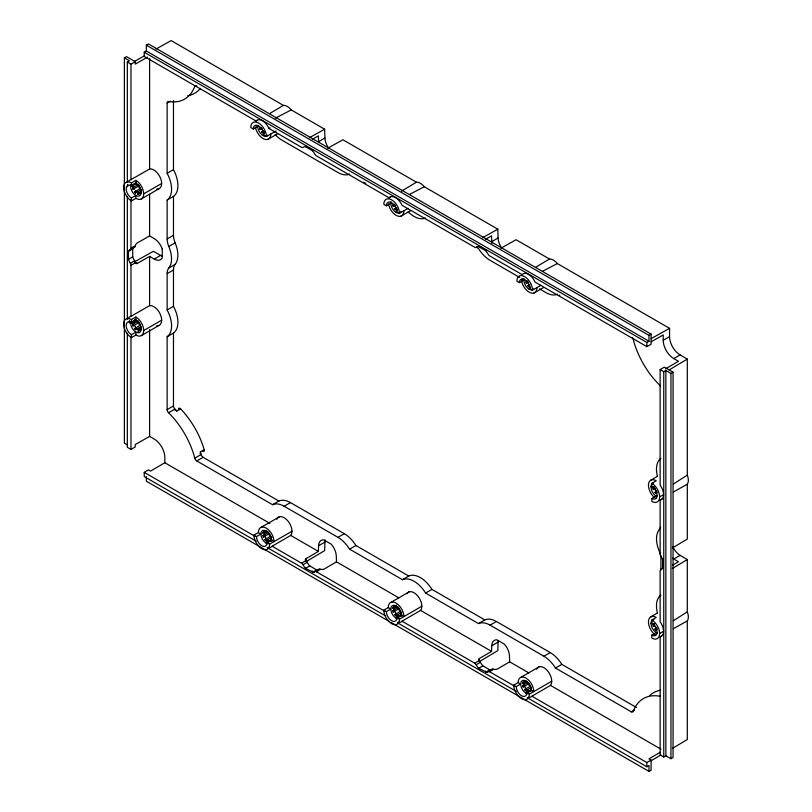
<?xml version="1.0" encoding="UTF-8"?>
<svg xmlns="http://www.w3.org/2000/svg" width="812" height="812" viewBox="0 0 812 812"><rect width="100%" height="100%" fill="white"/><g stroke="black" fill="none" stroke-linecap="round" stroke-linejoin="round"><path stroke-width="1.22" d="M140.588 190.069L140.303 193.469M140.801 329.885C134.477 332.595 142.09 330.139 140.588 326.759M270.893 537.818L271.046 540.234A5.978 3.451 60 0 1 270.589 541.249M400.773 612.806L400.935 615.222A5.978 3.451 60 0 1 400.478 616.237M530.662 687.794L530.815 690.21A5.978 3.451 60 0 1 530.358 691.225M398.712 597.774L336.472 561.833L336.3 556.017A12.545 7.247 60 0 0 331.215 544.172L323.663 539.807A12.545 7.247 60 0 0 318.568 545.776L318.395 551.399L306.256 558.534L306.154 561.65L324.648 550.617L324.912 542.122A12.545 7.247 60 0 1 325.226 539.929M528.815 672.884L509.652 661.821L509.479 655.994A12.545 7.247 60 0 0 504.394 644.149L496.832 639.785A12.545 7.247 60 0 0 491.747 645.763L491.575 651.386L479.425 658.512L479.334 661.638L497.827 650.605L498.081 642.099A12.545 7.247 60 0 1 498.243 640.607M140.709 329.276L140.324 330.119M140.517 325.084A5.978 3.431 59.7 0 1 139.014 322.526L138.822 323.937L139.816 324.993M267.747 539.777A1.725 1.522 -81 0 0 265.95 540.802A5.978 3.451 60 0 1 264.803 539.625L270.792 536.164A5.978 3.451 60 0 1 269.31 533.596L269.107 535.017L270.091 536.072M401.788 612.319L395.789 615.77A5.978 3.451 60 0 1 394.693 614.603L400.681 611.152A5.978 3.451 60 0 1 399.2 608.584L398.986 610.005L399.981 611.06M263.027 135.584L264.56 132.265M396.073 212.399L397.606 209.08M266.194 543.208L267.727 539.878M529.13 289.214L530.145 287.001M396.073 618.196L397.606 614.867M525.953 693.184L527.495 689.855M141.592 189.572L135.594 193.043L134.487 191.876L140.486 188.414A5.978 3.451 60 0 1 139.004 185.846L138.801 187.257L139.786 188.323M132.935 321.136L132.579 321.978L134.559 320.872M133.026 184.324L132.569 185.319L136.558 183.035M531.667 687.307L525.679 690.758A5.978 3.451 60 0 1 524.572 689.591L530.561 686.14A5.978 3.451 60 0 1 529.079 683.572L528.876 684.993L529.86 686.049M673.402 483.993L687.307 475.142L687.307 359.087L680.131 354.935A14.931 8.617 60 0 1 669.565 336.645L669.565 328.352L557.337 263.565A11.053 6.384 60 0 0 549.491 259.028L516.077 239.743L500.872 248.228M673.402 620.683L687.307 611.832L687.307 559.539L680.131 555.367A12.535 7.237 60 0 1 672.803 546.608M313.138 571.932L316.589 569.862A11.378 6.567 60 0 0 319.126 569.171A2.812 1.624 60 0 1 320.111 569.06M486.317 671.92L489.768 669.849A11.378 6.567 60 0 0 492.305 669.159A2.812 1.624 60 0 1 493.29 669.047M312.965 572.044L305.464 568.319A11.429 6.597 60 0 1 302.988 564.756A2.761 1.594 60 0 0 301.546 563.193L272.132 546.212A11.053 6.384 60 0 1 268.528 547.461M486.144 672.021L478.644 668.296A11.429 6.597 60 0 1 476.167 664.744A2.761 1.594 60 0 0 474.726 663.181L402.011 621.2A11.053 6.384 60 0 1 397.86 622.357M128.174 318.639A11.053 6.384 60 0 1 130.976 316.345L130.976 265.311A2.761 1.594 60 0 0 130.336 263.281A11.429 6.597 60 0 1 128.489 259.363L132.721 256.825L132.721 248.949A11.378 6.567 60 0 1 134.579 247.102A2.812 1.624 60 0 0 135.117 246.472M128.489 259.363L128.489 251.284A11.429 6.597 60 0 1 130.336 249.487L134.579 247.102M312.447 572.348L312.539 572.298A11.429 6.597 60 0 0 314.924 571.658L319.126 569.171M485.627 672.336L485.718 672.285A11.429 6.597 60 0 0 488.103 671.636L492.305 669.159M146.343 51.024L146.343 45.167L648.981 335.366L648.981 341.223L146.343 51.024L144.231 52.242L144.231 56.444L256.024 120.998A11.053 6.384 60 0 1 268.965 128.458L301.546 147.276A2.761 1.594 60 0 0 302.988 147.368A11.429 6.597 60 0 1 305.464 146.678L312.447 150.707L313.229 150.24M312.447 150.707A11.429 6.597 60 0 1 314.924 154.27A2.761 1.594 60 0 0 316.375 155.833L389.08 197.813A11.053 6.384 60 0 1 402.011 205.284L474.726 247.254A2.761 1.594 60 0 0 476.167 247.355A11.429 6.597 60 0 1 478.644 246.655L485.627 250.695L486.408 250.228M401.504 191.114L416.434 182.213A11.053 6.384 60 0 1 424.28 186.74L497.827 229.197L498.081 237.997A12.545 7.247 60 0 0 501.968 248.36M662.602 567.72L662.602 559.651A11.429 6.597 60 0 0 660.755 555.733A2.761 1.594 60 0 1 660.126 553.693L660.126 500.101A11.053 6.384 60 0 0 660.126 485.16L660.126 369.602L664.307 367.146L673.057 372.19L673.057 757.494L670.945 758.723L665.87 755.789L663.759 757.007L660.126 754.906L660.126 636.791A11.053 6.384 60 0 0 660.126 621.85L660.126 570.816A2.761 1.594 60 0 1 660.755 569.516A11.429 6.597 60 0 0 662.602 567.72L663.394 567.243M269.685 113.548L283.388 105.398A11.053 6.384 60 0 1 291.234 109.924L324.648 129.22L324.912 138.02A12.545 7.247 60 0 0 328.789 148.373M535.788 267.189L549.491 259.028M669.21 369.907L687.307 359.087M672.356 547.998L687.307 539.056L687.307 484.206A11.053 6.384 60 0 0 687.307 475.142M672.356 568.481L687.307 559.539M651.143 760.763L660.897 754.937M672.397 748.431L687.307 739.519L687.307 620.896A11.053 6.384 60 0 0 687.307 611.832M523.557 685.988L524.704 685.308M660.755 569.516L662.856 568.278M256.166 541.198L144.231 476.573L144.231 472.371L148.454 469.884L150.565 471.102L164.816 462.728L164.816 457.369A14.931 8.617 60 0 0 154.26 439.079L149.611 436.389L135.228 444.55L135.228 446.996L130.976 449.412L127.332 447.31L127.332 333.235M301.546 563.193L305.82 560.676A2.994 1.746 -0.4 0 1 306.246 558.524M314.924 571.658A2.761 1.594 60 0 1 316.375 571.749L320.649 569.242A2.994 1.746 -0.4 0 0 324.343 568.979L336.472 561.833M665.393 368.942L678.436 361.279L673.787 358.599A14.931 8.617 60 0 1 663.231 340.309L663.231 334.94L651.173 341.781M474.726 663.181L478.999 660.663A2.994 1.746 -0.4 0 1 479.425 658.512M488.103 671.636A2.761 1.594 60 0 1 489.545 671.737L493.828 669.22A2.994 1.746 -0.4 0 0 497.523 668.956L509.652 661.821M672.417 565.274L678.436 561.742L673.787 559.011A12.484 7.206 60 0 1 672.468 558.128M660.176 752.288L648.981 758.865L651.092 760.083L651.092 770.182L648.981 771.4L391.069 622.499M648.981 771.4L648.981 765.543L646.87 766.772L646.87 762.559L651.092 760.083M261.322 527.242L279.267 516.879M391.201 602.23L409.157 591.867M521.081 677.218L539.036 666.855M318.395 551.399L290.716 535.423L272.132 546.212M491.575 651.386L420.596 610.401L402.011 621.2M662.409 498.771L660.126 500.101M661.039 749.222L550.485 685.389L531.901 696.188A11.053 6.384 60 0 1 528.287 697.437M131.453 200.94L131.453 198.016A7.47 4.314 60 0 1 126.164 188.871A7.47 4.314 60 0 1 131.453 185.826L135.888 183.248L135.888 180.335L131.453 182.893A11.053 6.384 60 0 0 123.637 187.41A11.053 6.384 60 0 0 131.453 200.94L135.888 198.382A11.053 6.384 60 0 0 143.694 193.865L161.649 183.502M131.453 198.016L135.878 195.448A7.481 4.324 60 0 0 141.146 192.373L140.588 190.272M158.949 188.77L141.41 198.93M130.976 265.311L135.34 262.834A2.984 1.736 -59.6 0 0 137.36 263.372L149.611 256.419L154.26 259.079L160.593 255.404A12.484 7.206 60 0 0 162.573 256.287M158.949 325.45L141.41 335.62M663.546 494.609L659.638 496.873A11.053 6.384 60 0 1 651.833 501.38L651.833 498.456L656.258 495.888L656.258 497.837M660.126 636.791L661.262 636.121M127.413 444.915L124.378 443.159L124.378 57.855L126.489 56.637L135.228 61.682L135.228 64.118L147.561 57.124M146.343 45.167L148.454 43.949L651.092 334.148L651.092 344.247L646.87 346.643L535.067 282.099A11.053 6.384 60 0 0 522.126 274.629L489.545 255.821A2.761 1.594 60 0 1 488.103 254.247A11.429 6.597 60 0 0 485.627 250.695M127.332 182.406L127.332 61.996L129.443 60.778L124.378 57.855M660.532 695.864A2.984 1.725 60 0 1 659.506 696.168A60.778 35.089 60 0 0 633.258 711.322A2.984 1.725 60 0 1 631.269 711.799L555.489 668.053A24.492 14.139 60 0 0 543.908 656.238L490.052 625.138A24.492 14.139 60 0 0 478.471 623.586L425.6 593.064A24.492 14.139 60 0 0 402.447 579.687L349.576 549.166A24.492 14.139 60 0 0 337.995 537.351L284.139 506.262A24.492 14.139 60 0 0 272.558 504.699L196.788 460.952A2.984 1.725 60 0 1 194.789 458.171A60.778 35.089 60 0 0 168.541 412.719A2.984 1.725 60 0 1 167.14 409.603L167.14 336.726A24.492 14.139 60 0 0 167.14 309.991L167.14 273.644A14.931 8.617 60 0 1 168.805 268.031A24.431 14.108 60 0 0 168.805 246.493A14.931 8.617 60 0 1 167.14 238.951L167.14 200.046A24.492 14.139 60 0 0 167.14 173.301L167.14 102.992L170.307 101.165M137.685 184.953L132.559 187.765L133.006 189.308L139.004 185.846M167.14 173.301L173.474 169.647L173.474 100.586M140.689 192.515L137.685 194.251L140.791 193.205M276.121 130.955L266.397 136.558A11.053 6.384 60 0 0 258.592 123.028A11.053 6.384 60 0 0 250.776 127.535L253.303 128.996L257.739 126.439L256.054 125.464M262.154 128.276L260.155 129.433A5.978 3.451 60 0 1 259.698 127.89A1.725 1.228 13.9 0 0 261.19 127.535M263.636 130.844L261.637 132.001A5.978 3.451 60 0 0 262.743 133.168A1.725 1.522 -81 0 1 264.326 132.112M167.14 200.046L173.474 196.382A24.492 14.139 60 0 0 173.474 169.647M318.619 142.506A12.545 7.247 60 0 1 318.568 141.674L324.912 138.02M167.14 238.951L173.474 235.287L173.474 196.382M130.336 263.281L134.579 260.825A11.378 6.567 60 0 1 132.721 256.825M168.805 246.493L175.138 242.839A14.931 8.617 60 0 1 173.474 235.287M168.805 268.031L175.138 264.367A24.431 14.108 60 0 0 175.138 242.839M167.14 273.644L173.474 269.99A14.931 8.617 60 0 1 175.138 264.367M131.453 319.583L135.888 317.025A11.053 6.384 60 0 1 143.694 330.555A11.053 6.384 60 0 1 135.888 335.072L131.453 337.63A11.053 6.384 60 0 1 123.637 324.089A11.053 6.384 60 0 1 131.453 319.583L131.453 322.486A7.47 4.314 60 0 0 126.164 325.531A7.47 4.314 60 0 0 131.453 334.676L131.453 337.63M131.453 322.486L135.888 319.928L135.888 317.025M138.558 320.984L132.559 324.455L133.006 325.998L139.025 322.516M140.517 325.084L134.487 328.566L135.594 329.733L140.618 326.83M167.14 309.991L173.474 306.327L173.474 269.99M131.453 334.676L135.888 332.118L135.888 335.072M143.694 330.555L161.649 320.192M408.111 208.379L399.453 213.373A11.053 6.384 60 0 0 391.638 199.843A11.053 6.384 60 0 0 383.822 204.35L386.36 205.822L390.795 203.254M167.14 336.726L173.474 333.072A24.492 14.139 60 0 0 173.474 306.327M395.2 205.091L393.211 206.248A5.978 3.451 60 0 1 392.754 204.705A1.725 1.228 13.9 0 0 394.388 204.198M396.682 207.659L394.693 208.816A5.978 3.451 60 0 0 395.789 209.983A1.725 1.522 -81 0 1 396.703 209.049M167.14 409.603L173.474 405.939L173.474 333.072M168.541 412.719L174.885 409.055A60.778 35.089 60 0 1 176.823 411.034L180.629 408.842A60.778 35.089 60 0 1 204.188 449.645A2.243 1.289 60 0 1 202.574 451.218M491.91 243.346A12.545 7.247 60 0 1 491.747 241.661L498.081 237.997M200.026 453.634A2.243 1.289 60 0 0 200.391 451.837L204.188 449.645M194.789 458.171L201.132 454.517A60.778 35.089 60 0 0 200.391 451.837M196.788 460.952L203.122 457.298L278.902 501.045A24.492 14.139 60 0 1 290.473 502.598L344.329 533.697A24.492 14.139 60 0 1 355.91 545.512L408.781 576.033A24.492 14.139 60 0 1 431.943 589.4L484.815 619.932A24.492 14.139 60 0 1 496.386 621.484L550.242 652.574A24.492 14.139 60 0 1 561.823 664.389L636.506 707.506M541.168 285.195L532.499 290.188A11.053 6.384 60 0 0 524.694 276.659A11.053 6.384 60 0 0 516.879 281.165L519.406 282.637L523.841 280.069L522.157 279.095M528.257 281.916L526.257 283.063A5.978 3.451 60 0 1 525.8 281.52A1.725 1.228 13.9 0 0 527.556 280.83M529.739 284.474L527.739 285.631A5.978 3.451 60 0 0 528.845 286.798M272.558 504.699L278.902 501.045M284.139 506.262L290.473 502.598M253.943 535.159L258.378 532.601A11.053 6.384 60 0 1 266.194 528.084A11.053 6.384 60 0 1 274.009 541.624L271.472 540.153L267.036 542.721A7.47 4.314 60 0 1 261.758 545.765A7.47 4.314 60 0 1 256.48 536.62L253.943 535.159A11.053 6.384 60 0 0 261.758 548.689A11.053 6.384 60 0 0 269.574 544.182L291.955 531.261M265.321 530.926L263.321 532.083A5.978 3.451 60 0 0 262.865 533.098L266.864 530.784M256.48 536.62L260.906 534.063L258.378 532.601M268.853 532.053L262.865 535.514A5.978 3.451 60 0 0 263.321 537.057L269.31 533.596M265.91 540.782L271.898 537.331M268.285 540.66A1.695 1.391 -61.5 0 1 267.96 541.959L272 539.686M648.981 335.366L651.092 334.148M144.231 52.242L646.87 342.441L648.981 341.223M663.231 340.309L669.565 336.645M318.568 545.776L324.912 542.122M337.995 537.351L344.329 533.697M302.988 564.756L307.24 562.31A11.378 6.567 60 0 0 309.768 565.934L316.589 569.862M673.787 358.599L680.131 354.935M349.576 549.166L355.91 545.512M660.126 369.602L663.759 371.703L665.87 370.485L670.945 373.408L673.057 372.19M402.447 579.687L408.781 576.033M383.822 610.147L388.258 607.589A11.053 6.384 60 0 1 396.073 603.072A11.053 6.384 60 0 1 403.889 616.612L401.351 615.141L396.916 617.709A7.47 4.314 60 0 1 391.638 620.754A7.47 4.314 60 0 1 386.36 611.609L383.822 610.147A11.053 6.384 60 0 0 391.638 623.677A11.053 6.384 60 0 0 399.453 619.17L421.844 606.239M396.682 605.062L393.211 607.072A5.978 3.451 60 0 0 392.754 608.087L395.748 606.351M386.36 611.609L390.795 609.051L388.258 607.589M398.743 607.041L392.754 610.502A5.978 3.451 60 0 0 393.211 612.045L399.2 608.584M425.6 593.064L431.943 589.4M398.174 615.648A1.695 1.391 -61.5 0 1 397.839 616.947L401.879 614.674M650.737 480.227L657.497 476.319M651.833 498.456A7.47 4.314 60 0 0 657.111 495.401A7.47 4.314 60 0 0 651.833 486.256L651.833 483.333L656.269 480.775A11.053 6.384 60 0 0 648.494 484.307A11.053 6.384 60 0 0 654.523 497.594M655.385 488.591L653.335 489.616A1.685 1.573 36.5 0 1 655.7 490.215A1.685 1.573 36.5 0 1 654.929 492.458L655.964 493.483M656.867 491.158L654.969 492.448M478.471 623.586L484.815 619.932M490.052 625.138L496.386 621.484M491.747 645.763L498.081 642.099M476.167 664.744L480.41 662.287A11.378 6.567 60 0 0 482.947 665.911L489.768 669.849M543.908 656.238L550.242 652.574M513.712 685.135L518.147 682.577A11.053 6.384 60 0 1 525.953 678.061A11.053 6.384 60 0 1 533.768 691.601L531.241 690.129L526.805 692.697A7.47 4.314 60 0 1 521.527 695.742A7.47 4.314 60 0 1 516.239 686.597L513.712 685.135A11.053 6.384 60 0 0 521.527 698.665A11.053 6.384 60 0 0 529.333 694.158L551.724 681.227M525.09 680.903L523.09 682.06A5.978 3.451 60 0 0 522.634 683.065L524.633 681.918M516.239 686.597L520.675 684.039L518.147 682.577M555.489 668.053L561.823 664.389M529.079 683.572L523.09 687.033A5.978 3.451 60 0 1 522.634 685.49L527.668 682.638L525.953 680.984A7.47 4.314 60 0 0 520.736 684.983A7.47 4.314 60 0 0 527.516 693.813M650.737 616.917L657.497 613.009M663.546 631.3L659.638 633.553A11.053 6.384 60 0 1 651.833 638.07L651.833 635.116A7.47 4.314 60 0 0 657.111 632.071A7.47 4.314 60 0 0 651.833 622.926L651.833 620.023L656.269 617.455A11.053 6.384 60 0 0 648.473 621.312A11.053 6.384 60 0 0 655.101 634.73M530.764 690.241L527.77 691.976A5.978 3.451 60 0 0 528.876 692.078M656.878 627.838L654.868 629.006L655.964 630.173M651.833 635.116L656.269 632.558M631.269 711.799L634.436 709.972M128.448 181.452A11.053 6.384 60 0 1 130.976 179.665L149.611 168.967L149.611 58.474M256.024 120.998L257.171 120.338M130.976 316.345L149.611 305.647L149.611 256.419M389.08 197.813L390.227 197.154M673.787 559.011L680.131 555.367M127.332 61.996L130.976 64.097L135.228 61.682M267.899 139.359L277.521 133.879M162.248 249.091A12.535 7.237 60 0 0 154.229 238.596L149.611 235.937L137.36 242.889A2.984 1.736 -59.6 0 0 135.33 245.721L130.976 248.198A2.761 1.594 60 0 1 130.336 249.487M400.945 216.175L410.578 210.694M534.002 292.99L543.624 287.509M312.326 139.299L318.395 135.858L318.568 141.674M485.505 239.276L491.575 235.835L491.747 241.661M476.167 247.355L478.288 246.158M687.307 484.206L673.402 491.991M687.307 620.896L673.402 628.681M268.965 128.458L270.122 127.809M155.985 49.055L171.149 40.6L283.388 105.398M134.67 61.296L144.597 55.764M309.423 137.695L324.648 129.22M327.693 148.241L342.897 139.755L416.434 182.213M134.477 261.85L153.417 251.304L160.593 255.404M482.592 237.672L497.827 229.197M651.143 338.624L669.565 328.352M305.464 568.319L309.768 565.934M478.644 668.296L482.947 665.911M305.464 146.678L306.368 146.18M128.489 251.284L132.721 248.949M478.644 246.655L479.364 246.259M662.602 559.651L663.475 559.174M291.234 109.924L275.278 118.237M424.28 186.74L409.664 194.362M557.337 263.565L542.721 271.178M134.508 320.151L137.685 321.633M130.742 184.679A7.47 3.999 56.6 0 0 130.6 186.283L134.254 186.618M130.6 322.973L134.254 323.308M653.224 483.028A7.46 4.314 60 0 0 650.97 486.713L654.634 487.058M650.98 623.413L654.634 623.748M141.684 190.181L141.105 189.906M268.062 532.611L266.194 531.018M397.728 607.62L396.073 605.996A7.47 4.314 60 0 0 390.856 609.995A7.47 4.314 60 0 0 397.626 618.825M137.522 184.862L134.538 183.461A1.705 0.589 22.6 0 1 134.914 183.725M363.603 182.182L365.755 183.431M476.319 247.264L478.471 248.513A24.492 14.139 60 0 0 490.052 260.317L519.68 277.43M539.432 288.828L546.019 292.635A24.492 14.139 60 0 0 557.6 294.188M266.397 136.558L263.87 135.096A7.47 4.314 60 0 0 258.592 125.951A7.47 4.314 60 0 0 253.303 128.996M399.453 213.373L396.916 211.912A7.47 4.314 60 0 0 391.638 202.767A7.47 4.314 60 0 0 386.36 205.822M532.499 290.188L529.972 288.727A7.47 4.314 60 0 0 524.694 279.582A7.47 4.314 60 0 0 519.406 282.637M134.609 261.779L137.36 263.372M164.816 462.728L269.909 523.405M267.036 542.721L269.574 544.182M396.916 617.709L399.453 619.17M526.805 692.697L529.333 694.158M144.231 472.371L254.816 536.214M316.375 571.749L384.736 611.223M489.545 671.737L514.605 686.201M531.901 696.188L646.87 762.559M312.052 571.029L314.254 572.298M485.454 671.138L487.647 672.407M267.138 547.532L385.67 615.963M397.738 622.936L516.27 691.367M527.242 697.701L646.87 766.772M388.877 621.231L146.343 481.201L146.343 476.522M526.643 682.029L525.689 681.329A5.978 3.451 60 0 0 524.572 681.207M396.814 607.082L395.87 606.391A5.978 3.451 60 0 0 394.693 606.219A1.685 0.589 22.6 0 1 395.647 607.051M266.915 532.083L265.991 531.403A5.978 3.451 60 0 0 264.803 531.231A1.685 0.589 22.6 0 1 265.768 532.063M137.837 321.582L138.822 322.638M527.83 682.587L527.77 682.516A5.978 3.451 60 0 1 528.876 683.684M268.021 532.56L268.001 532.55A5.978 3.451 60 0 1 269.107 533.717M397.951 607.599L397.89 607.538A5.978 3.451 60 0 1 398.996 608.696M137.837 184.933L138.822 185.958M138.893 322.74L140.243 325.094M653.376 626.397L653.335 626.306A1.685 1.573 36.5 0 1 655.7 626.905A1.685 1.573 36.5 0 1 654.929 629.148M140.293 188.526L140.72 189.978M140.293 325.206L140.74 326.728M653.315 489.555L652.949 488.266M653.305 626.204L652.939 624.925M530.784 687.713L530.815 687.794A5.978 3.451 60 0 0 530.358 686.252M400.905 612.725L400.935 612.806A5.978 3.451 60 0 0 400.478 611.263M271.025 537.737L271.046 537.818A5.978 3.451 60 0 0 270.589 536.275M140.588 326.962L141.166 329.073M135.888 198.382L135.878 195.448A7.481 4.324 60 0 1 130.57 186.242M670.945 373.408L670.945 758.723M665.87 370.485L665.87 755.789M663.759 371.703L663.759 757.007M660.917 570.004L660.917 558.727A14.931 8.617 60 0 0 659.242 551.175A24.431 14.108 60 0 1 659.242 529.647A14.931 8.617 60 0 0 660.603 526.795M646.87 342.441L646.87 346.643M162.248 249.122L162.248 257.82A12.535 7.237 60 0 1 154.26 259.079M149.611 194.251L149.611 235.937M149.611 329.621L149.611 436.389M131.453 182.893L131.453 185.826M130.976 64.097L130.976 179.665M130.976 199.59L130.976 248.198M130.976 336.31L130.976 449.412M129.443 320.608L129.443 323.146M127.332 196.352L127.332 319.289M536.61 669.281A11.053 6.384 60 0 1 547.44 670.702A11.053 6.384 60 0 1 550.485 685.389M406.954 593.816A11.053 6.384 60 0 1 417.804 596.018A11.053 6.384 60 0 1 420.596 610.401M276.841 519.304A11.053 6.384 60 0 1 287.671 520.725A11.053 6.384 60 0 1 290.716 535.423M149.611 305.647A11.053 6.384 60 0 1 160.766 315.513A11.053 6.384 60 0 1 156.797 325.744M149.611 168.967A11.053 6.384 60 0 1 160.766 178.833A11.053 6.384 60 0 1 156.797 189.054M425.6 217.981A24.492 14.139 60 0 1 408.142 211.83M349.576 174.083A24.492 14.139 60 0 1 337.995 172.53L282.028 140.222A24.492 14.139 60 0 1 275.177 134.63M195.438 85.656A2.984 1.725 60 0 0 194.789 86.356A60.778 35.089 60 0 1 168.541 101.51A2.984 1.725 60 0 0 167.14 102.992M196.301 85.656A2.984 1.725 60 0 1 196.788 85.879M657.385 612.796A24.492 14.139 60 0 1 660.917 595.074M657.385 476.106A24.492 14.139 60 0 1 660.917 458.384M536.935 287.631A11.053 6.384 60 0 1 529.982 292.584A11.053 6.384 60 0 1 521.497 280.678M533.697 288.808A7.47 4.314 60 0 1 527.201 287.681A7.47 4.314 60 0 1 523.973 278.79M528.886 286.819A1.725 1.522 -81 0 1 529.82 285.844M528.795 284.433A1.705 1.583 36.2 0 1 527.8 285.783M526.135 282.891A1.705 1.583 36.2 0 1 527.841 282.83M134.579 260.825A2.812 1.624 60 0 1 135.117 262.073M127.646 186.669A11.053 6.384 60 0 1 127.565 184.436M135.888 180.335A11.053 6.384 60 0 1 143.694 193.865M135.127 183.289A7.47 3.999 56.6 0 1 135.888 183.725M135.888 183.015A7.46 4.476 62 0 1 141.176 192.393M133.645 187.369A1.705 1.401 -1.9 0 1 132.569 187.602M135.543 190.678A1.705 1.583 36.5 0 1 134.548 192.028M132.884 189.135A1.705 1.583 36.5 0 1 134.599 189.074M135.381 192.962A1.685 1.482 -80.9 0 1 137.492 192.038A1.685 1.482 -80.9 0 1 137.959 194.474M140.476 192.485A1.705 0.995 -75.3 0 1 140.699 193.286M138.598 194.484A1.705 0.995 -75.3 0 1 139.025 192.779M132.579 185.532A1.725 1.228 13.9 0 1 134.325 186.618M134.366 184.639A1.705 0.589 22.6 0 1 133.249 184.212M135.096 319.542A7.47 4.314 60 0 1 141.156 328.758A7.47 4.314 60 0 1 135.624 331.956A7.47 4.314 60 0 1 130.661 322.1M133.645 324.049A1.705 1.401 -1.9 0 1 132.569 324.292M132.894 325.845A1.685 1.573 36.5 0 1 135.32 326.465A1.685 1.573 36.5 0 1 134.548 328.708M135.381 329.642A1.685 1.482 -80.9 0 1 137.492 328.718A1.685 1.482 -80.9 0 1 137.969 331.154M140.05 328.87A1.685 0.995 -75.3 0 1 140.689 329.997M138.598 331.174A1.685 0.995 -75.3 0 1 139.654 328.901M132.579 322.222A1.725 1.228 13.9 0 1 134.325 323.298M135.32 321.349A1.685 0.589 22.6 0 1 133.472 320.994M134.487 320.172A1.685 0.589 22.6 0 1 135.472 320.994M270.832 134A11.053 6.384 60 0 1 263.88 138.953A11.053 6.384 60 0 1 255.394 127.048M267.595 135.178A7.47 4.314 60 0 1 261.281 134.234A7.47 4.314 60 0 1 257.8 125.566M262.692 130.793A1.705 1.583 36.2 0 1 261.697 132.143M260.033 129.26A1.705 1.583 36.2 0 1 261.738 129.199M479.425 661.039A2.812 1.624 60 0 1 480.41 662.287M306.246 561.062A2.812 1.624 60 0 1 307.24 562.31M267.361 543.736A7.47 4.314 60 0 1 260.936 534.682A7.47 4.314 60 0 1 266.326 531.089A7.47 4.314 60 0 1 271.411 541.036M268.386 542.081A5.978 3.451 60 0 1 268.001 542M262.855 533.017A1.685 1.198 14 0 1 264.692 534.438A1.685 1.198 14 0 1 262.875 535.443M263.21 536.905A1.685 1.573 36.2 0 1 265.636 537.524A1.685 1.573 36.2 0 1 264.864 539.767M265.615 532.418A1.685 0.589 22.6 0 1 263.555 531.962M525.953 680.984A7.47 4.314 60 0 1 531.18 691.012M522.623 682.993A1.685 1.198 14 0 1 524.461 684.414A1.685 1.198 14 0 1 522.644 685.419M522.979 686.881A1.685 1.573 36.2 0 1 525.405 687.5A1.685 1.573 36.2 0 1 524.633 689.743M525.719 690.779A1.725 1.522 -81 0 1 527.516 689.753M525.384 682.395A1.685 0.589 22.6 0 1 523.324 681.938M524.552 681.217A1.685 0.589 22.6 0 1 525.537 682.039M530.561 690.2A1.705 0.995 -75.3 0 1 530.784 691.012M528.683 692.2A1.705 0.995 -75.3 0 1 529.109 690.494M528.054 690.636A1.695 1.391 -61.5 0 1 527.729 691.936M396.073 605.996A7.47 4.314 60 0 1 401.29 616.024M398.996 617.09A5.978 3.451 60 0 1 397.89 616.988M392.734 608.005A1.685 1.198 14 0 1 394.571 609.426A1.685 1.198 14 0 1 392.754 610.431M393.099 611.893A1.685 1.573 36.2 0 1 395.525 612.512A1.685 1.573 36.2 0 1 394.754 614.755M395.83 615.79A1.725 1.522 -81 0 1 397.636 614.765M395.495 607.406A1.685 0.589 22.6 0 1 393.444 606.95M400.681 615.212A1.705 0.995 -75.3 0 1 400.905 616.024M398.804 617.211A1.705 0.995 -75.3 0 1 399.23 615.506M651.833 620.023A11.053 6.384 60 0 1 659.638 633.553M657.436 633.076A7.47 4.314 60 0 1 651.285 625.595A7.47 4.314 60 0 1 653.975 619.647M653.985 624.509A1.705 1.401 -1.9 0 1 652.949 624.722M655.761 630.082A1.685 1.482 -80.9 0 1 657.344 628.985M651.833 483.333A11.053 6.384 60 0 1 659.638 496.873M657.212 495.929A7.47 3.969 56.3 0 1 656.258 495.391M656.258 496.081A7.481 4.466 61.7 0 1 650.991 486.723M654.025 487.809A1.705 1.401 -1.9 0 1 652.949 488.042M655.761 493.391A1.685 1.482 -80.9 0 1 657.344 492.295M403.889 210.815A11.053 6.384 60 0 1 396.926 215.769A11.053 6.384 60 0 1 388.451 203.863M400.986 211.374A7.47 4.314 60 0 1 394.327 211.049A7.47 4.314 60 0 1 391.029 201.599M395.748 207.618A1.705 1.583 36.2 0 1 394.754 208.968M393.079 206.075A1.705 1.583 36.2 0 1 394.794 206.015M559.823 295.233A2.984 1.725 60 0 1 559.377 295.152M200.503 88.356A60.778 35.089 60 0 1 187.704 95.755M632.061 337.356A2.984 1.725 60 0 1 633.258 339.497A60.778 35.089 60 0 0 659.506 384.959A2.984 1.725 60 0 1 660.532 386.441M649.783 695.519A60.778 35.089 60 0 1 660.623 690.22M203.122 457.298A2.984 1.725 60 0 1 201.132 454.517M174.885 409.055A2.984 1.725 60 0 1 173.474 405.939M175.077 410.466A2.243 1.289 60 0 1 176.823 411.034M178.447 409.421A2.243 1.289 60 0 1 180.629 408.842M270.792 540.224A1.705 0.995 -75.3 0 1 271.015 540.944M268.904 542.111A1.705 0.995 -75.3 0 1 269.34 540.518"/></g></svg>
